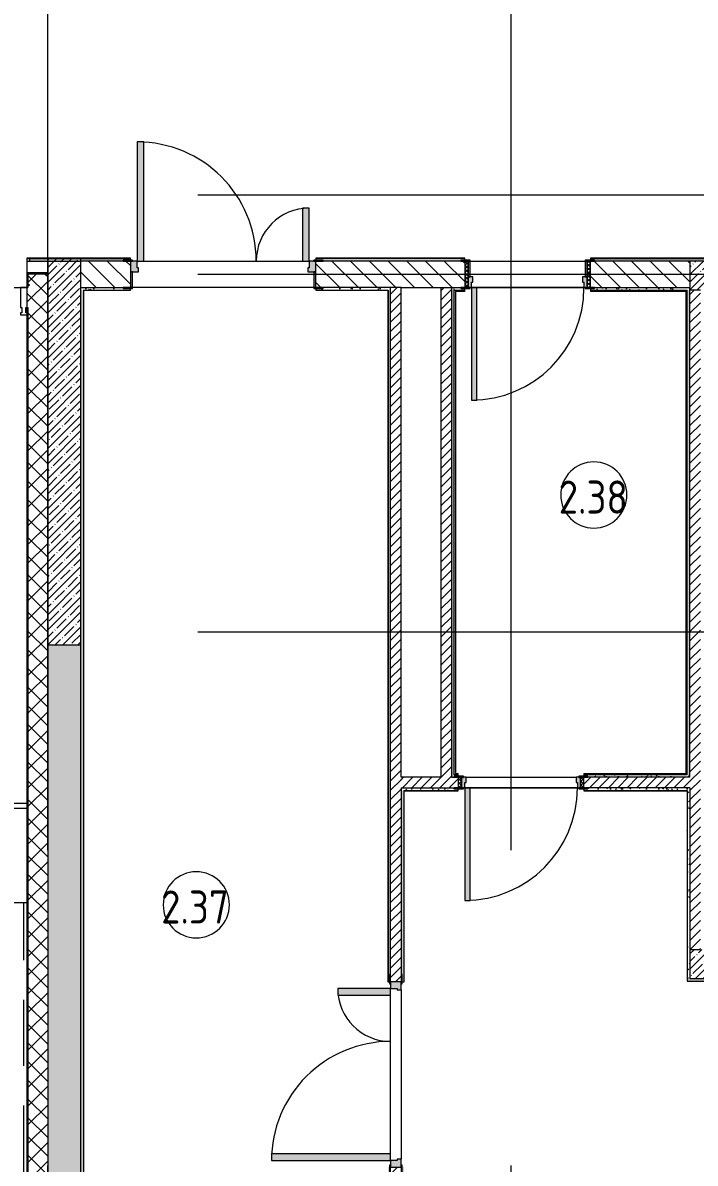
# Model space of a CAD drawing. Header units: millimetres. Extents: x -6228 to 200708, y -8553 to 29014.
# Drawn here: x 140116 to 145194, y 3785 to 12400 of the extents above; entities that cross this region are included whole.
import ezdxf

# ---------------------------------------------------------------- set-up
doc = ezdxf.new("R2010")
doc.units = ezdxf.units.MM
doc.linetypes.add('200_ШТРИХ__ш1_п0_6_', pattern=[800, 500, -300])
doc.linetypes.add('Осевая', pattern=[15875, 3175, -2381.25, 7937.5, -2381.25])
for name, color, linetype, lineweight in [('A-AREA-IDEN', 7, 'Continuous', 9), ('A-DETL-MBND-1', 7, '200_ШТРИХ__ш1_п0_6_', 9), ('A-GENM-3', 7, 'Continuous', 9), ('A-GLAZ-CWMG-3', 7, 'Continuous', 9), ('A-ROOF-2', 7, 'Continuous', 9), ('A-WALL-3', 7, 'Continuous', 9), ('A-WALL-4', 7, 'Continuous', 13), ('I-WALL-6', 7, 'Continuous', 9), ('Оси-2', 7, 'Осевая', 9)]:
    doc.layers.add(name, color=color, linetype=linetype, lineweight=lineweight)
for name, color, linetype, lineweight, true_color in [('A-DOOR-5', 7, 'Continuous', 9, 0xaaaaaa), ('A-DOOR-6', 7, 'Continuous', 9, 0xe2e2e2), ('A-DOOR-FRAM-4', 7, 'Continuous', 9, 0xe2e2e2), ('A-DOOR-FRAM-5', 7, 'Continuous', 9, 0xaaaaaa), ('A-FLOR-3', 7, 'Continuous', 9, 0xaaaaaa), ('I-WALL-8', 9, 'Continuous', 9, 0x808080)]:
    doc.layers.add(name, color=color, linetype=linetype, lineweight=lineweight, true_color=true_color)
doc.styles.add('GOST Common', font='GOST_Common.ttf', dxfattribs={"width": 0.9, "height": 250})
pattern_1 = [(45, (50944.32, 0), (-70.71068, 70.71068), []), (135, (50944.32, 0), (-70.71068, -70.71068), [])]
pattern_2 = [(45, (50944.32, 0), (-35.35534, 35.35534), [])]
pattern_3 = [(45, (50944.32, 0), (-57.024626, 57.024626), []), (45, (51001.345, 0), (-57.024626, 57.024626), [100.806, -20.161, 3.353, -16.808])]
pattern_4 = [(0, (50944.32, 0), (121.92, 30.48), [10.058, -81.382, 10.058, -81.382, -487.68]), (0, (50944.32, 0), (121.92, 30.48), [-182.88, 10.058, -172.822, 10.058, -81.382, -213.36]), (0, (50944.32, 0), (121.92, 30.48), [-457.2, 10.058, -50.902, 10.058, -142.342]), (120, (50990.04, 15.24), (-87.356454, 90.345817), [10.058, -81.382, 10.058, -81.382, -487.68]), (120, (50990.04, 15.24), (-87.356454, 90.345817), [-182.88, 10.058, -172.822, 10.058, -81.382, -213.36]), (120, (50990.04, 15.24), (-87.356454, 90.345817), [-457.2, 10.058, -50.902, 10.058, -142.342]), (240, (51005.28, 76.2), (-34.563546, -120.825817), [10.058, -81.382, 10.058, -81.382, -487.68]), (240, (51005.28, 76.2), (-34.563546, -120.825817), [-182.88, 10.058, -172.822, 10.058, -81.382, -213.36]), (240, (51005.28, 76.2), (-34.563546, -120.825817), [-457.2, 10.058, -50.902, 10.058, -142.342])]

# ---------------------------------------------------------------- blocks, each defined once
blk = doc.blocks.new('110_Дверь_СКБ_2Ст - Д-5_п_ Из игровой в коридор-32215844-План зашивки приборов отопления в осях 2 этажа 23-33')
at = {"layer": 'A-DOOR-6'}
for points in [[(-637.5, 940), (-637.5, 40), (-587.5, 40), (-587.5, 940)], [(612.5, 440), (612.5, 40), (662.5, 40), (662.5, 440)]]:
    blk.add_hatch(color=256, dxfattribs=at).paths.add_polyline_path(points)
h = blk.add_hatch(color=256, dxfattribs=at)
h.paths.add_polyline_path([(-687.5, -40), (-627.5, -40), (-627.5, -10), (-637.5, -10), (-637.5, 40), (-687.5, 40)])
h.paths.add_polyline_path([(652.5, -40), (712.5, -40), (712.5, 40), (662.5, 40), (662.5, -10), (652.5, -10)])
at = {"layer": 'A-DOOR-FRAM-4'}
for points in [[(-742.5, 40), (-672.5, 40), (-672.5, 48), (-742.5, 48)], [(697.5, 40), (767.5, 40), (767.5, 48), (697.5, 48)], [(-742.5, -48), (-672.5, -48), (-672.5, -40), (-742.5, -40)], [(697.5, -48), (767.5, -48), (767.5, -40), (697.5, -40)]]:
    blk.add_hatch(color=256, dxfattribs=at).paths.add_polyline_path(points)
at = {"layer": 'A-DOOR-5'}
for p, q in [((-637.5, 940), (-637.5, 40)), ((-587.5, 940), (-637.5, 940)), ((-587.5, 40), (-587.5, 940)), ((662.5, 440), (612.5, 440)), ((612.5, 440), (612.5, 40)), ((662.5, 40), (662.5, 440)), ((-637.5, 40), (-587.5, 40)), ((612.5, 40), (662.5, 40))]:
    blk.add_line(p, q, dxfattribs=at)
for centre, radius, start, end in [((-637.5, 40), 900, 0, 90), ((662.5, 40), 400, 90, 180)]:
    blk.add_arc(centre, radius, start, end, dxfattribs=at)
at = {"layer": 'A-DOOR-FRAM-5'}
for p, q in [((-672.5, 48), (-742.5, 48)), ((-742.5, 48), (-742.5, 40)), ((-742.5, 40), (-672.5, 40)), ((-637.5, 40), (-687.5, 40)), ((-687.5, 40), (-687.5, -40)), ((-672.5, 40), (-672.5, 48)), ((-637.5, -10), (-637.5, 40)), ((662.5, 40), (662.5, -10)), ((712.5, 40), (662.5, 40)), ((767.5, 48), (697.5, 48)), ((697.5, 48), (697.5, 40)), ((697.5, 40), (767.5, 40)), ((712.5, -40), (712.5, 40)), ((767.5, 40), (767.5, 48)), ((-672.5, -40), (-742.5, -40)), ((-742.5, -40), (-742.5, -48)), ((-742.5, -48), (-672.5, -48)), ((-672.5, -39), (-687.5, -39)), ((-687.5, -39), (-687.5, -40)), ((-687.5, -40), (-627.5, -40)), ((-687.5, -40), (-672.5, -40)), ((-672.5, -40), (-672.5, -39)), ((-672.5, -48), (-672.5, -40)), ((-627.5, -10), (-637.5, -10)), ((-627.5, -40), (-627.5, -10)), ((662.5, -10), (652.5, -10)), ((652.5, -10), (652.5, -40)), ((652.5, -40), (712.5, -40)), ((712.5, -39), (697.5, -39)), ((697.5, -39), (697.5, -40)), ((697.5, -40), (712.5, -40)), ((767.5, -40), (697.5, -40)), ((697.5, -40), (697.5, -48)), ((697.5, -48), (767.5, -48)), ((712.5, -40), (712.5, -39)), ((767.5, -48), (767.5, -40))]:
    blk.add_line(p, q, dxfattribs=at)
blk = doc.blocks.new('110_Дверь_СКБ_2Ст - Д-2а_п_ Из коридора на лестницу-32215207-План зашивки приборов отопления в осях 2 этажа 23-33')
at = {"layer": 'A-DOOR-6'}
for points in [[(-587.5, 100), (-587.5, 1000), (-637.5, 1000), (-637.5, 100)], [(662.5, 100), (662.5, 500), (612.5, 500), (612.5, 100)], [(712.5, -100), (712.5, 20), (697.5, 20), (697.5, -100)]]:
    blk.add_hatch(color=256, dxfattribs=at).paths.add_polyline_path(points)
h = blk.add_hatch(color=256, dxfattribs=at)
h.paths.add_polyline_path([(712.5, 20), (712.5, 100), (662.5, 100), (662.5, 50), (652.5, 50), (652.5, 20)])
h.paths.add_polyline_path([(-627.5, 20), (-627.5, 50), (-637.5, 50), (-637.5, 100), (-687.5, 100), (-687.5, 20)])
at = {"layer": 'A-DOOR-FRAM-4'}
for points in [[(-672.5, 100), (-672.5, 108), (-742.5, 108), (-742.5, 100)], [(767.5, 100), (767.5, 108), (697.5, 108), (697.5, 100)], [(-672.5, -100), (-672.5, 20), (-687.5, 20), (-687.5, -100)], [(-672.5, -108), (-672.5, -100), (-742.5, -100), (-742.5, -108)], [(767.5, -108), (767.5, -100), (697.5, -100), (697.5, -108)]]:
    blk.add_hatch(color=256, dxfattribs=at).paths.add_polyline_path(points)
at = {"layer": 'A-DOOR-5'}
for p, q in [((-637.5, 1000), (-637.5, 100)), ((-587.5, 1000), (-637.5, 1000)), ((-587.5, 100), (-587.5, 1000)), ((662.5, 500), (612.5, 500)), ((612.5, 500), (612.5, 100)), ((662.5, 100), (662.5, 500)), ((-637.5, 100), (-587.5, 100)), ((612.5, 100), (662.5, 100))]:
    blk.add_line(p, q, dxfattribs=at)
for centre, radius, start, end in [((-637.5, 100), 900, 0, 90), ((662.5, 100), 400, 90, 180)]:
    blk.add_arc(centre, radius, start, end, dxfattribs=at)
at = {"layer": 'A-DOOR-FRAM-5'}
for p, q in [((-672.5, 108), (-742.5, 108)), ((-742.5, 108), (-742.5, 100)), ((-742.5, 100), (-672.5, 100)), ((-637.5, 100), (-687.5, 100)), ((-687.5, 100), (-687.5, 20)), ((-672.5, 100), (-672.5, 108)), ((-637.5, 50), (-637.5, 100)), ((662.5, 100), (662.5, 50)), ((712.5, 100), (662.5, 100)), ((767.5, 108), (697.5, 108)), ((697.5, 108), (697.5, 100)), ((697.5, 100), (767.5, 100)), ((712.5, 20), (712.5, 100)), ((767.5, 100), (767.5, 108)), ((-687.5, 20), (-627.5, 20)), ((-672.5, 20), (-687.5, 20)), ((-687.5, 20), (-687.5, -100)), ((-672.5, -100), (-672.5, 20)), ((-627.5, 50), (-637.5, 50)), ((-627.5, 20), (-627.5, 50)), ((662.5, 50), (652.5, 50)), ((652.5, 50), (652.5, 20)), ((652.5, 20), (712.5, 20)), ((712.5, 20), (697.5, 20)), ((697.5, 20), (697.5, -100)), ((712.5, -100), (712.5, 20)), ((-672.5, -100), (-742.5, -100)), ((-742.5, -100), (-742.5, -108)), ((-742.5, -108), (-672.5, -108)), ((-687.5, -100), (-672.5, -100)), ((-672.5, -108), (-672.5, -100)), ((697.5, -100), (712.5, -100)), ((767.5, -100), (697.5, -100)), ((697.5, -100), (697.5, -108)), ((697.5, -108), (767.5, -108)), ((767.5, -108), (767.5, -100))]:
    blk.add_line(p, q, dxfattribs=at)
blk = doc.blocks.new('110_Дверь_СКБ_1Ст_Внутренняя1 - Д-8 950x2100h_охрана-V169-План зашивки приборов отопления в осях 2 этажа 23-33')
at = {"layer": 'A-DOOR-5'}
h = blk.add_hatch(dxfattribs=at)
h.set_pattern_fill('FP_33', color=256, style=0, pattern_type=2)
h.set_pattern_definition([(135, (1826.41, 164.685), (-14.14214, -14.14214), []), (225, (1826.41, 164.685), (14.14214, -14.14214), [])])
h.paths.add_polyline_path([(468.6, 100), (462.5, 100), (462.5, -100), (487.5, -100), (487.5, 100)])
at = {"layer": 'A-DOOR-6'}
h = blk.add_hatch(color=256, dxfattribs=at)
h.paths.add_polyline_path([(-437.5, 100), (-437.5, 20), (-402.5, 20), (-402.5, 60), (-412.5, 60), (-412.5, 100)])
h.paths.add_polyline_path([(462.5, 100), (437.5, 100), (437.5, 60), (427.5, 60), (427.5, 20), (462.5, 20)])
at = {"layer": 'A-DOOR-FRAM-4'}
for points in [[(397.5, 950), (397.5, 100), (437.5, 100), (437.5, 950)], [(-492.5, 108), (-492.5, 100), (-422.5, 100), (-422.5, 108)], [(-437.5, 100), (-437.5, 99), (-422.5, 100)], [(468.6, 108), (447.5, 108), (447.5, 100), (517.5, 100), (517.5, 108)], [(447.5, 100), (447.5, 99), (462.5, 100)], [(-422.5, 20), (-437.5, 20), (-437.5, -100), (-422.5, -100)], [(447.5, 20), (447.5, -100), (462.5, -100), (462.5, 20)], [(-492.5, -100), (-492.5, -108), (-422.5, -108), (-422.5, -100)], [(447.5, -100), (447.5, -108), (517.5, -108), (517.5, -100)]]:
    blk.add_hatch(color=256, dxfattribs=at).paths.add_polyline_path(points)
at = {"layer": 'A-DOOR-FRAM-5'}
h = blk.add_hatch(dxfattribs=at)
h.set_pattern_fill('FP_34', color=256, style=0, pattern_type=2)
h.set_pattern_definition([(45, (-296.384, 164.685), (-14.1421, 14.1421), []), (135, (-296.384, 164.685), (-14.1421, -14.1421), [])])
h.paths.add_polyline_path([(-437.5, 100), (-462.5, 100), (-462.5, -100), (-437.5, -100)])
at = {"layer": 'A-DOOR-5'}
for p, q in [((437.5, 950), (397.5, 950)), ((397.5, 950), (397.5, 100)), ((437.5, 100), (437.5, 950)), ((397.5, 100), (437.5, 100))]:
    blk.add_line(p, q, dxfattribs=at)
blk.add_arc((437.5, 100), 850, 90, 180, dxfattribs=at)
at = {"layer": 'A-DOOR-FRAM-5'}
for p, q in [((-422.5, 108), (-492.5, 108)), ((-492.5, 108), (-492.5, 100)), ((-492.5, 100), (-422.5, 100)), ((-437.5, 100), (-462.5, 100)), ((-462.5, 100), (-462.5, -100)), ((-412.5, 100), (-437.5, 100)), ((-437.5, 100), (-437.5, 20)), ((-437.5, -100), (-437.5, 100)), ((-422.5, 100), (-437.5, 100)), ((-437.5, 100), (-437.5, 99)), ((-437.5, 99), (-422.5, 99)), ((-422.5, 100), (-422.5, 108)), ((-422.5, 99), (-422.5, 100)), ((-412.5, 60), (-412.5, 100)), ((437.5, 100), (437.5, 60)), ((462.5, 100), (437.5, 100)), ((517.5, 108), (447.5, 108)), ((447.5, 108), (447.5, 100)), ((462.5, 100), (447.5, 100)), ((447.5, 100), (447.5, 99)), ((447.5, 100), (517.5, 100)), ((447.5, 99), (462.5, 99)), ((462.5, 20), (462.5, 100)), ((487.5, 100), (462.5, 100)), ((462.5, 100), (462.5, -100)), ((462.5, 99), (462.5, 100)), ((487.5, -100), (487.5, 100)), ((517.5, 100), (517.5, 108)), ((-437.5, 20), (-402.5, 20)), ((-422.5, 20), (-437.5, 20)), ((-437.5, 20), (-437.5, -100)), ((-422.5, -100), (-422.5, 20)), ((-402.5, 60), (-412.5, 60)), ((-402.5, 20), (-402.5, 60)), ((437.5, 60), (427.5, 60)), ((427.5, 60), (427.5, 20)), ((427.5, 20), (462.5, 20)), ((462.5, 20), (447.5, 20)), ((447.5, 20), (447.5, -100)), ((462.5, -100), (462.5, 20)), ((-422.5, -100), (-492.5, -100)), ((-492.5, -100), (-492.5, -108)), ((-492.5, -108), (-422.5, -108)), ((-462.5, -100), (-437.5, -100)), ((-437.5, -100), (-422.5, -100)), ((-422.5, -108), (-422.5, -100)), ((447.5, -100), (462.5, -100)), ((517.5, -100), (447.5, -100)), ((447.5, -100), (447.5, -108)), ((447.5, -108), (517.5, -108)), ((462.5, -100), (487.5, -100)), ((517.5, -108), (517.5, -100))]:
    blk.add_line(p, q, dxfattribs=at)
blk = doc.blocks.new('110_Дверь_СКБ_1Ст_Внутренняя1 - Д-8 950x2100h_охрана-V170-План зашивки приборов отопления в осях 2 этажа 23-33')
at = {"layer": 'A-DOOR-5'}
h = blk.add_hatch(dxfattribs=at)
h.set_pattern_fill('FP_73', color=256, style=0, pattern_type=2)
h.set_pattern_definition([(135, (1826.41, 104.685), (-14.14214, -14.14214), []), (225, (1826.41, 104.685), (14.14214, -14.14214), [])])
h.paths.add_polyline_path([(487.5, 40), (462.5, 40), (462.5, -40), (487.5, -40), (487.5, 4.1)])
at = {"layer": 'A-DOOR-6'}
h = blk.add_hatch(color=256, dxfattribs=at)
h.paths.add_polyline_path([(462.5, 40), (437.5, 40), (437.5, 0), (427.5, 0), (427.5, -40), (462.5, -40), (462.5, 4.1)])
h.paths.add_polyline_path([(-412.5, 40), (-437.5, 40), (-437.5, -40), (-402.5, -40), (-402.5, 0), (-412.5, 0)])
at = {"layer": 'A-DOOR-FRAM-4'}
for points in [[(397.5, 890), (397.5, 40), (437.5, 40), (437.5, 890)], [(-492.5, 48), (-492.5, 40), (-422.5, 40), (-422.5, 48)], [(-437.5, 40), (-437.5, 39), (-422.5, 40)], [(517.5, 48), (447.5, 48), (447.5, 40), (517.5, 40)], [(447.5, 40), (447.5, 39), (462.5, 40)], [(-422.5, -40), (-492.5, -40), (-492.5, -48), (-422.5, -48)], [(447.5, -39), (447.5, -40), (462.5, -39)], [(447.5, -40), (447.5, -48), (517.5, -48), (517.5, -40)]]:
    blk.add_hatch(color=256, dxfattribs=at).paths.add_polyline_path(points)
at = {"layer": 'A-DOOR-FRAM-5'}
h = blk.add_hatch(dxfattribs=at)
h.set_pattern_fill('FP_74', color=256, style=0, pattern_type=2)
h.set_pattern_definition([(45, (-296.384, 104.685), (-14.1421, 14.1421), []), (135, (-296.384, 104.685), (-14.1421, -14.1421), [])])
h.paths.add_polyline_path([(-437.5, 40), (-462.5, 40), (-462.5, -40), (-437.5, -40)])
at = {"layer": 'A-DOOR-5'}
for p, q in [((437.5, 890), (397.5, 890)), ((397.5, 890), (397.5, 40)), ((437.5, 40), (437.5, 890)), ((397.5, 40), (437.5, 40))]:
    blk.add_line(p, q, dxfattribs=at)
blk.add_arc((437.5, 40), 850, 90, 180, dxfattribs=at)
at = {"layer": 'A-DOOR-FRAM-5'}
for p, q in [((-422.5, 48), (-492.5, 48)), ((-492.5, 48), (-492.5, 40)), ((-492.5, 40), (-422.5, 40)), ((-437.5, 40), (-462.5, 40)), ((-462.5, 40), (-462.5, -40)), ((-412.5, 40), (-437.5, 40)), ((-437.5, 40), (-437.5, -40)), ((-437.5, -40), (-437.5, 40)), ((-422.5, 40), (-437.5, 40)), ((-437.5, 40), (-437.5, 39)), ((-437.5, 39), (-422.5, 39)), ((-422.5, 40), (-422.5, 48)), ((-422.5, 39), (-422.5, 40)), ((-412.5, 0), (-412.5, 40)), ((-402.5, 0), (-412.5, 0)), ((-402.5, -40), (-402.5, 0)), ((437.5, 0), (427.5, 0)), ((427.5, 0), (427.5, -40)), ((437.5, 40), (437.5, 0)), ((462.5, 40), (437.5, 40)), ((517.5, 48), (447.5, 48)), ((447.5, 48), (447.5, 40)), ((462.5, 40), (447.5, 40)), ((447.5, 40), (447.5, 39)), ((447.5, 40), (517.5, 40)), ((447.5, 39), (462.5, 39)), ((462.5, -40), (462.5, 40)), ((487.5, 40), (462.5, 40)), ((462.5, 40), (462.5, -40)), ((462.5, 39), (462.5, 40)), ((487.5, -40), (487.5, 40)), ((517.5, 40), (517.5, 48)), ((-422.5, -40), (-492.5, -40)), ((-492.5, -40), (-492.5, -48)), ((-492.5, -48), (-422.5, -48)), ((-462.5, -40), (-437.5, -40)), ((-422.5, -39), (-437.5, -39)), ((-437.5, -39), (-437.5, -40)), ((-437.5, -40), (-402.5, -40)), ((-437.5, -40), (-422.5, -40)), ((-422.5, -40), (-422.5, -39)), ((-422.5, -48), (-422.5, -40)), ((427.5, -40), (462.5, -40)), ((462.5, -39), (447.5, -39)), ((447.5, -39), (447.5, -40)), ((447.5, -40), (462.5, -40)), ((517.5, -40), (447.5, -40)), ((447.5, -40), (447.5, -48)), ((447.5, -48), (517.5, -48)), ((462.5, -40), (462.5, -39)), ((462.5, -40), (487.5, -40)), ((517.5, -48), (517.5, -40))]:
    blk.add_line(p, q, dxfattribs=at)
blk = doc.blocks.new('Прямоугольный импост - Импост структурный с накладкой - 190мм-23946639-План зашивки приборов отопления в осях 2 этажа 23-33')
at = {"layer": 'A-GLAZ-CWMG-3'}
for p, q in [((-50, 0), (-50, 17)), ((-50, 17), (0, 17)), ((-40, 0), (-50, 0)), ((-40, -40), (-40, 0)), ((0, 0), (-10, 0)), ((-10, 0), (-10, -40)), ((0, 17), (0, 0)), ((-50, -190), (-50, -40)), ((-50, -40), (-40, -40)), ((-10, -40), (0, -40)), ((0, -40), (0, -190)), ((0, -190), (-50, -190))]:
    blk.add_line(p, q, dxfattribs=at)
blk = doc.blocks.new('парапет9 - парапет-22867712-План зашивки приборов отопления в осях 2 этажа 23-33')
at = {"layer": 'A-GENM-3'}
for p, q in [((89202, 8001.9), (84950, 8001.9)), ((89202, 7963.9), (84950, 7963.9)), ((84950, 7255.4), (89202, 7255.4))]:
    blk.add_line(p, q, dxfattribs=at)
blk = doc.blocks.new('Марка_Помещения - Номер-25198446-План зашивки приборов отопления в осях 2 этажа 23-33')
at = {"layer": 'A-AREA-IDEN'}
for start, end in [(360, 180), (180, 360)]:
    blk.add_arc((0, 0), 2.5, start, end, dxfattribs=at)

msp = doc.modelspace()

# ---------------------------------------------------------------- hatches: boundary and pattern name
at = {"layer": 'A-WALL-3'}
h = msp.add_hatch(dxfattribs=at)
h.set_pattern_fill('FP_141', color=256, style=0, pattern_type=2)
h.set_pattern_definition(pattern_1)
h.paths.add_polyline_path([(140154.3, -100), (140304.3, -100), (140304.3, 10502), (140154.3, 10502), (140154.3, 395.5)])
h = msp.add_hatch(dxfattribs=at)
h.set_pattern_fill('FP_141', color=256, style=0, pattern_type=2)
h.set_pattern_definition(pattern_1)
h.paths.add_polyline_path([(140151.3, 10250), (140154.3, 10250), (140154.3, 10400), (140146.3, 10400), (140146.3, 10250)])
h.paths.add_polyline_path([(135894.3, 10250), (135894.3, 10400), (135815, 10400), (135815, 10250), (135874.3, 10250)])
at = {"layer": 'I-WALL-6'}
h = msp.add_hatch(dxfattribs=at)
h.set_pattern_fill('FP_142', color=256, style=0, pattern_type=2)
h.set_pattern_definition(pattern_3)
h.paths.add_polyline_path([(140554.3, 7700), (140554.3, 10620), (140304.3, 10620), (140304.3, 7700)])
h = msp.add_hatch(dxfattribs=at)
h.set_pattern_fill('FP_144', color=256, style=0, pattern_type=2)
h.set_pattern_definition([(135, (50944.32, 0), (-70.71068, -70.71068), [])])
h.paths.add_polyline_path([(145154.3, 10400), (145154.3, 10600), (144404.3, 10600), (144404.3, 10400), (144938.7, 10400)])
h.paths.add_polyline_path([(143424.3, 10400), (143454.3, 10400), (143454.3, 10600), (142329.3, 10600), (142329.3, 10400), (143354.3, 10400)])
h.paths.add_polyline_path([(140874.3, 10400), (140929.3, 10400), (140929.3, 10600), (140554.3, 10600), (140554.3, 10400), (140705.3, 10400)])
h = msp.add_hatch(dxfattribs=at)
h.set_pattern_fill('FP_142', color=256, style=0, pattern_type=2)
h.set_pattern_definition(pattern_3)
h.paths.add_polyline_path([(152428.4, 10380), (152554.3, 10380), (152554.3, 10600), (145154.3, 10600), (145154.3, 10380), (151777.1, 10380)])
h = msp.add_hatch(dxfattribs=at)
h.set_pattern_fill('FP_145', color=256, style=0, pattern_type=2)
h.set_pattern_definition(pattern_2)
h.paths.add_polyline_path([(142974.3, 125), (142973.3, 3755), (142894.3, 3755), (142894.3, 125)])
h.paths.add_polyline_path([(142973.3, 5155), (142974.3, 5155), (142974.3, 10400), (142894.3, 10400), (142894.3, 5155), (142944.3, 5155)])
h = msp.add_hatch(dxfattribs=at)
h.set_pattern_fill('FP_145', color=256, style=0, pattern_type=2)
h.set_pattern_definition(pattern_2)
h.paths.add_polyline_path([(143354.3, 6700), (143354.3, 10400), (143274.3, 10400), (143274.3, 6700), (143310.4, 6700)])
h = msp.add_hatch(dxfattribs=at)
h.set_pattern_fill('FP_145', color=256, style=0, pattern_type=2)
h.set_pattern_definition(pattern_2)
h.paths.add_polyline_path([(145234.3, 5400), (145234.3, 10380), (145154.3, 10380), (145154.3, 5400)])
h = msp.add_hatch(dxfattribs=at)
h.set_pattern_fill('FP_142', color=256, style=0, pattern_type=2)
h.set_pattern_definition(pattern_3)
h.paths.add_polyline_path([(140554.3, 150), (140554.3, 7700), (140304.3, 7699.3), (140304.3, 150), (140379.7, 150)])
h = msp.add_hatch(dxfattribs=at)
h.set_pattern_fill('FP_145', color=256, style=0, pattern_type=2)
h.set_pattern_definition(pattern_2)
h.paths.add_polyline_path([(145154.3, 6620), (145154.3, 6700), (144354.3, 6700), (144354.3, 6620), (145134.3, 6620)])
h.paths.add_polyline_path([(143404.3, 6620), (143404.3, 6700), (142974.3, 6700), (142974.3, 6620), (143374.3, 6620)])
h = msp.add_hatch(dxfattribs=at)
h.set_pattern_fill('FP_142', color=256, style=0, pattern_type=2)
h.set_pattern_definition(pattern_3)
h.paths.add_polyline_path([(152514.3, 5180), (152554.3, 5180), (152554.3, 5400), (151654.3, 5400), (151654.3, 5180), (152428.4, 5180)])
h.paths.add_polyline_path([(150604.3, 5180), (150604.3, 5400), (145154.3, 5400), (145154.3, 5180), (150574.3, 5180)])
at = {"layer": 'I-WALL-8'}
h = msp.add_hatch(dxfattribs=at)
h.set_pattern_fill('FP_160', color=256, style=0, pattern_type=2)
h.set_pattern_definition(pattern_4)
h.paths.add_polyline_path([(148343.3, 10600), (148342.3, 10620), (144404.3, 10620), (144404.3, 10608), (144434.3, 10608), (144434.3, 10600), (145915.6, 10600)])
h.paths.add_polyline_path([(143310.4, 10600), (143424.3, 10600), (143424.3, 10608), (143454.3, 10608), (143454.3, 10620), (142329.3, 10620), (142329.3, 10608), (142384.3, 10608), (142384.3, 10600), (142659.2, 10600)])
h.paths.add_polyline_path([(140874.3, 10600), (140874.3, 10608), (140929.3, 10608), (140929.3, 10620), (140167.8, 10620), (140167.8, 10600), (140705.3, 10600)])
h = msp.add_hatch(dxfattribs=at)
h.set_pattern_fill('FP_160', color=256, style=0, pattern_type=2)
h.set_pattern_definition(pattern_4)
h.paths.add_polyline_path([(142874.3, 10380), (142894.3, 10380), (142894.3, 10400), (142384.3, 10400), (142384.3, 10392), (142329.3, 10392), (142329.3, 10380), (142659.2, 10380)])
h.paths.add_polyline_path([(140554.3, 10380), (140929.3, 10380), (140929.3, 10392), (140874.3, 10392), (140874.3, 10400), (140554.3, 10400)])
h = msp.add_hatch(dxfattribs=at)
h.set_pattern_fill('FP_160', color=256, style=0, pattern_type=2)
h.set_pattern_definition(pattern_4)
h.paths.add_polyline_path([(140574.3, 150), (140574.3, 10380), (140554.3, 10380), (140554.3, 150)])
h = msp.add_hatch(dxfattribs=at)
h.set_pattern_fill('FP_160', color=256, style=0, pattern_type=2)
h.set_pattern_definition(pattern_4)
h.paths.add_polyline_path([(142874.3, 100), (142894.3, 100), (142894.3, 3700), (142886.3, 3700), (142886.3, 3755), (142874.3, 3755), (142874.3, 120)])
h.paths.add_polyline_path([(142874.3, 5155), (142886.3, 5155), (142886.3, 5210), (142894.3, 5210), (142894.3, 10380), (142874.3, 10379), (142874.3, 5175)])
h = msp.add_hatch(dxfattribs=at)
h.set_pattern_fill('FP_160', color=256, style=0, pattern_type=2)
h.set_pattern_definition(pattern_4)
h.paths.add_polyline_path([(145154.3, 10380), (145154.3, 10400), (144434.3, 10399.2), (144434.3, 10392), (144404.3, 10392), (144404.3, 10380), (145134.3, 10380)])
h.paths.add_polyline_path([(143383.3, 10380), (143454.3, 10380), (143454.3, 10392), (143424.3, 10392.5), (143424.3, 10400), (143354.3, 10400), (143354.3, 10380), (143374.3, 10380)])
h = msp.add_hatch(dxfattribs=at)
h.set_pattern_fill('FP_160', color=256, style=0, pattern_type=2)
h.set_pattern_definition(pattern_4)
h.paths.add_polyline_path([(143354.3, 6700), (143374.3, 6700), (143374.3, 10380), (143354.3, 10380), (143354.3, 6708)])
h = msp.add_hatch(dxfattribs=at)
h.set_pattern_fill('FP_160', color=256, style=0, pattern_type=2)
h.set_pattern_definition(pattern_4)
h.paths.add_polyline_path([(145154.3, 6720), (145154.3, 10380), (145134.3, 10380), (145134.3, 6720)])
h = msp.add_hatch(dxfattribs=at)
h.set_pattern_fill('FP_160', color=256, style=0, pattern_type=2)
h.set_pattern_definition(pattern_4)
h.paths.add_polyline_path([(145134.3, 6700), (145154.3, 6700), (145154.3, 6720), (144354.3, 6720), (144354.3, 6708), (144384.3, 6708), (144384.3, 6700), (144613, 6700)])
h.paths.add_polyline_path([(143374.3, 6708), (143404.3, 6708), (143404.3, 6720), (143374.3, 6720)])
h = msp.add_hatch(dxfattribs=at)
h.set_pattern_fill('FP_160', color=256, style=0, pattern_type=2)
h.set_pattern_definition(pattern_4)
h.paths.add_polyline_path([(145133.3, 6600), (145134.3, 6600), (145134.3, 6620), (144384.3, 6619.2), (144384.3, 6612), (144354.3, 6612), (144354.3, 6600), (144613, 6600)])
h.paths.add_polyline_path([(143404.3, 6600), (143404.3, 6612), (143374.3, 6612), (143374.3, 6620), (142974.3, 6620), (142974.3, 6600), (143374.3, 6600)])
h = msp.add_hatch(dxfattribs=at)
h.set_pattern_fill('FP_160', color=256, style=0, pattern_type=2)
h.set_pattern_definition(pattern_4)
h.paths.add_polyline_path([(142984.8, 525), (142994.3, 525), (142994.3, 3755), (142982.3, 3755), (142982.3, 3700), (142974.3, 3700), (142974.3, 525)])
h.paths.add_polyline_path([(142982.3, 5155), (142994.3, 5155), (142994.3, 6600), (142974.3, 6600), (142975.1, 5210), (142982.3, 5210), (142982.3, 5168.3)])
h = msp.add_hatch(dxfattribs=at)
h.set_pattern_fill('FP_160', color=256, style=0, pattern_type=2)
h.set_pattern_definition(pattern_4)
h.paths.add_polyline_path([(145134.3, 5180), (145154.3, 5180), (145154.3, 6620), (145134.3, 6620), (145134.3, 6134.2)])
h = msp.add_hatch(dxfattribs=at)
h.set_pattern_fill('FP_160', color=256, style=0, pattern_type=2)
h.set_pattern_definition(pattern_4)
h.paths.add_polyline_path([(151654.3, 5160), (152514.3, 5160), (152514.3, 5180), (151684.3, 5180), (151684.3, 5172), (151654.3, 5172)])
h.paths.add_polyline_path([(150604.3, 5160), (150604.3, 5172), (150574.3, 5172), (150574.3, 5180), (145134.3, 5180), (145134.3, 5160), (149823.3, 5160)])

# ---------------------------------------------------------------- linework, layer by layer
at = {"layer": 'A-DETL-MBND-1'}
msp.add_line((140124.3, -280), (140124.3, 5755.4), dxfattribs=at)
at = {"layer": 'A-FLOR-3'}
for p, q in [((140147.8, 10600), (140167.8, 10600)), ((144354.3, 10401.4), (143504.3, 10401.4)), ((143504.3, 10401), (144354.3, 10401)), ((143454.3, 6621.4), (144304.3, 6621.4))]:
    msp.add_line(p, q, dxfattribs=at)
at = {"layer": 'A-ROOF-2'}
msp.add_line((140146.3, 10242), (140137.8, 10239.4), dxfattribs=at)
at = {"layer": 'A-WALL-3'}
for p, q in [((140304.3, 10510), (140146.3, 10510)), ((140146.3, 10510), (140146.3, -258)), ((140146.3, 10242), (140137.8, 10242))]:
    msp.add_line(p, q, dxfattribs=at)
at = {"layer": 'A-WALL-4'}
for p, q in [((140874.3, 10600), (140554.3, 10600)), ((140554.3, 7700), (140554.3, 10600)), ((143424.3, 10600), (142384.3, 10600)), ((144404.3, 10620), (148343.3, 10620)), ((145154.3, 10600), (144434.3, 10600)), ((140304.3, 10505), (140151.3, 10505)), ((140151.3, 10505), (140151.3, 10400)), ((140154.3, 10502), (140154.3, 10400)), ((140304.3, 10502), (140154.3, 10502)), ((140146.3, 10400), (140154.3, 10400)), ((140554.3, 10400), (140874.3, 10400)), ((140574.3, 10380), (140929.3, 10380)), ((140574.3, 10380), (140574.3, 170)), ((142329.3, 10380), (142874.3, 10380)), ((142974.3, 10400), (142384.3, 10400)), ((142874.3, 10380), (142874.3, 10379)), ((142894.3, 5210), (142894.3, 10400)), ((143274.3, 10400), (143424.3, 10400)), ((143354.3, 10400), (143354.3, 6700)), ((144434.3, 10400), (145154.3, 10400)), ((145154.3, 6700), (145154.3, 10400)), ((145234.3, 10380), (145154.3, 10380)), ((140146.3, 10250), (140154.3, 10250)), ((140146.3, 10247), (140151.3, 10247)), ((140151.3, 10247), (140151.3, -253)), ((140154.3, 10250), (140154.3, -250)), ((143354.3, 6700), (143374.3, 6700)), ((145154.3, 6700), (144384.3, 6700)), ((142974.3, 6620), (143374.3, 6620)), ((142974.3, 6620), (142974.3, 5210)), ((142994.3, 6600), (142994.3, 5155)), ((144354.3, 6600), (145134.3, 6600)), ((145154.3, 6620), (144384.3, 6620)), ((145134.3, 6600), (145134.3, 5180)), ((145154.3, 6620), (145154.3, 5400)), ((145154.3, 5400), (145234.3, 5400)), ((145154.3, 5180), (150574.3, 5180))]:
    msp.add_line(p, q, dxfattribs=at)
at = {"layer": 'I-WALL-6'}
for p, q in [((140929.3, 10621), (140146.8, 10621)), ((140146.8, 10621), (140146.8, 10417)), ((140147.8, 10620), (140929.3, 10620)), ((140147.8, 10417), (140147.8, 10620)), ((140167.8, 10620), (140167.8, 10600)), ((140167.8, 10600), (140554.3, 10600)), ((140554.3, 10620), (140304.3, 10620)), ((140304.3, 10620), (140304.3, -100)), ((140554.3, 10600), (140554.3, 10620)), ((140929.3, 10608), (140929.3, 10621)), ((141029.3, 10600), (142229.3, 10600)), ((142329.3, 10621), (142329.3, 10608)), ((143454.3, 10621), (142329.3, 10621)), ((143454.3, 10620), (142329.3, 10620)), ((143454.3, 10608), (143454.3, 10621)), ((143494.3, 10600), (144364.3, 10600)), ((144404.3, 10621), (144404.3, 10608)), ((148342.3, 10621), (144404.3, 10621)), ((148343.3, 10600), (145154.3, 10600)), ((145154.3, 10600), (145154.3, 10400)), ((135934.3, 10401), (140146.3, 10401)), ((140146.8, 10417), (140167.8, 10417)), ((140167.8, 10420), (140147.8, 10420)), ((140167.8, 10417), (140167.8, 10420)), ((140575.3, 10379), (140929.3, 10379)), ((140575.3, 10379), (140575.3, 170)), ((140929.3, 10379), (140929.3, 10392)), ((142314.3, 10400), (140944.3, 10400)), ((142329.3, 10392), (142329.3, 10379)), ((142329.3, 10379), (142873.3, 10379)), ((142873.3, 10379), (142873.3, 5155)), ((142874.3, 10379), (142874.3, 5155)), ((142974.3, 6700), (142974.3, 10400)), ((142974.3, 10400), (143274.3, 10400)), ((143274.3, 10400), (143274.3, 6700)), ((143374.3, 10380), (143454.3, 10380)), ((143374.3, 6720), (143374.3, 10380)), ((143454.3, 10371), (143383.3, 10371)), ((143383.3, 10371), (143383.3, 6729)), ((143454.3, 10371), (143454.3, 10392)), ((144354.3, 10400), (143544.3, 10400)), ((144404.3, 10392), (144404.3, 10371)), ((144404.3, 10380), (145134.3, 10380)), ((145125.3, 10371), (144404.3, 10371)), ((145125.3, 6720.5), (145125.3, 10371)), ((145134.3, 6720), (145134.3, 10380)), ((140304.3, 7700), (140554.3, 7700)), ((140554.3, 150), (140554.3, 7700)), ((143404.3, 6720), (143374.3, 6720)), ((143383.3, 6729), (143404.3, 6729)), ((143404.3, 6708), (143404.3, 6729)), ((144354.3, 6729), (144354.3, 6708)), ((144354.3, 6729), (145134.3, 6729)), ((145134.3, 6720), (144354.3, 6720)), ((145125.3, 6720.5), (145134.3, 6720.5)), ((143274.3, 6700), (142974.3, 6700)), ((143464.3, 6700), (144294.3, 6700)), ((142994.3, 6600), (143404.3, 6600)), ((142995.3, 6599), (143404.3, 6599)), ((142995.3, 5155), (142995.3, 6599)), ((143404.3, 6599), (143404.3, 6612)), ((144304.3, 6620), (143494.3, 6620)), ((144354.3, 6612), (144354.3, 6599)), ((144354.3, 6599), (145133.3, 6599)), ((145133.3, 6599), (145133.3, 5159)), ((145154.3, 5400), (145154.3, 5180)), ((145134.3, 5180), (145134.3, 5160)), ((142873.3, 5155), (142886.3, 5155)), ((142974.3, 5095), (142974.3, 3815)), ((142982.3, 5155), (142995.3, 5155)), ((145133.3, 5159), (150604.3, 5159)), ((145134.3, 5160), (150604.3, 5160)), ((142894.3, 3855), (142894.3, 5055))]:
    msp.add_line(p, q, dxfattribs=at)
at = {"layer": 'Оси-2'}
for p, q in [((140304.3, 593.7), (140304.3, 19415.1)), ((143804.3, 593.7), (143804.3, 19415.1)), ((135881, 11100), (171263.3, 11100)), ((135881, 10500), (171263.3, 10500)), ((135881, 7800), (173704.3, 7800))]:
    msp.add_line(p, q, dxfattribs=at)

# ---------------------------------------------------------------- block references
at = {"layer": 'A-AREA-IDEN', "xscale": 99.99999999999993, "yscale": 99.99999999999993, "zscale": 99.99999999999993}
for p in [(144428.8, 8833.3), (141426.1, 5736.8)]:
    msp.add_blockref('Марка_Помещения - Номер-25198446-План зашивки приборов отопления в осях 2 этажа 23-33', p, dxfattribs=at)
at = {"layer": 'A-DOOR-5'}
msp.add_blockref('110_Дверь_СКБ_2Ст - Д-2а_п_ Из коридора на лестницу-32215207-План зашивки приборов отопления в осях 2 этажа 23-33', (141616.8, 10500), dxfattribs=at)
for name, p, rotation in [('110_Дверь_СКБ_1Ст_Внутренняя1 - Д-8 950x2100h_охрана-V169-План зашивки приборов отопления в осях 2 этажа 23-33', (143941.8, 10500), 180), ('110_Дверь_СКБ_1Ст_Внутренняя1 - Д-8 950x2100h_охрана-V170-План зашивки приборов отопления в осях 2 этажа 23-33', (143891.8, 6660), 180), ('110_Дверь_СКБ_2Ст - Д-5_п_ Из игровой в коридор-32215844-План зашивки приборов отопления в осях 2 этажа 23-33', (142934.3, 4442.5), 89.99999999999991)]:
    msp.add_blockref(name, p, dxfattribs=dict(at, rotation=rotation))
at = {"layer": 'A-GENM-3'}
msp.add_blockref('парапет9 - парапет-22867712-План зашивки приборов отопления в осях 2 этажа 23-33', (50944.3, -1500), dxfattribs=at)
at = {"layer": 'A-GLAZ-CWMG-3', "extrusion": (0, 0, -1), "rotation": 180}
msp.add_blockref('Прямоугольный импост - Импост структурный с накладкой - 190мм-23946639-План зашивки приборов отопления в осях 2 этажа 23-33', (-140147.8, 10210), dxfattribs=at)

# ---------------------------------------------------------------- texts
at = {"layer": 'A-AREA-IDEN', "char_height": 250, "width": 663.797, "attachment_point": 1, "style": 'GOST Common'}
for s, insert in [('2.38', (144163.1, 8941.9)), ('2.37', (141160.4, 5845.3))]:
    msp.add_mtext(s, dxfattribs=dict(at, insert=insert))

doc.saveas('drawing.dxf')
